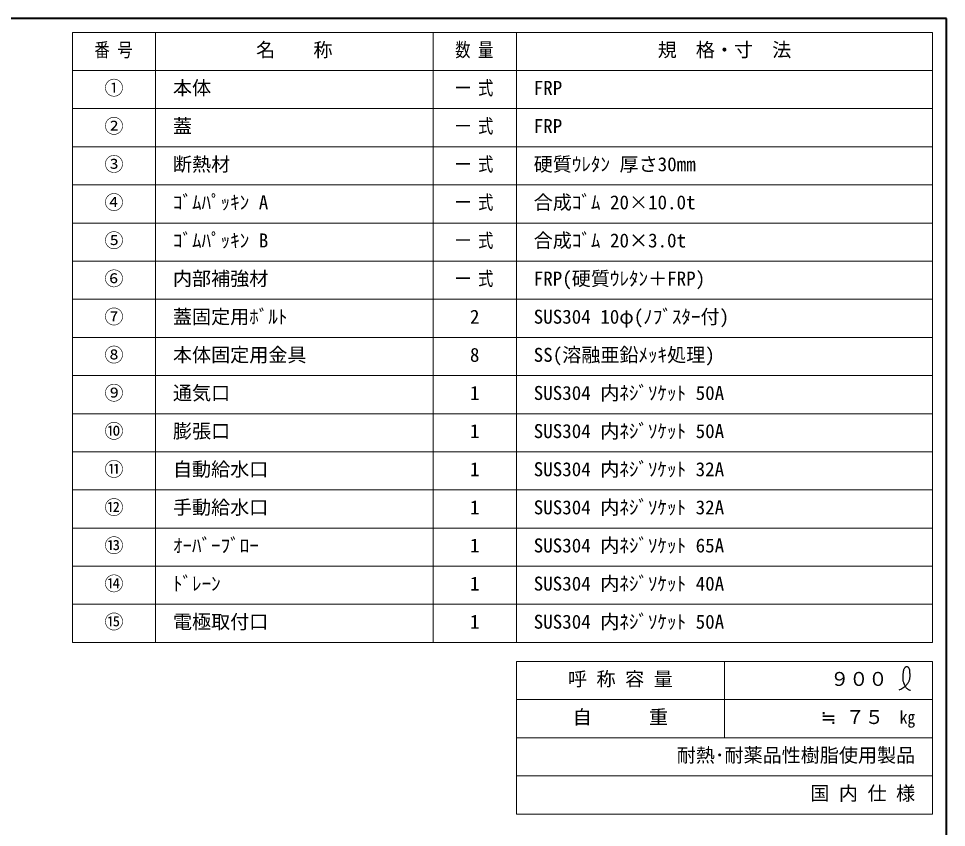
# Model space of a CAD drawing. Units: millimetres, scale not verified. Extents: x -3068 to 3007, y -2202 to 2013.
# Drawn here: x 1000 to 3007, y 263 to 2013 of the extents above; entities that cross this region are included whole.
import ezdxf
from ezdxf.enums import TextEntityAlignment as Align

# ---------------------------------------------------------------- set-up
doc = ezdxf.new("R2010")
doc.units = ezdxf.units.MM
doc.header["$LTSCALE"] = 15
doc.layers.add('0-0____1', color=7, linetype='Continuous', lineweight=18)
doc.styles.add('ＭＳ ゴシック', font='')
doc.styles.get('ＭＳ ゴシック').set_extended_font_data('MS Gothic')

msp = doc.modelspace()

# ---------------------------------------------------------------- linework, layer by layer
at = {"layer": '0-0____1', "color": 1, "lineweight": 40}
for p, q in [((3006.6, 2012.88), (-3068.4, 2012.88)), ((3006.6, -2202.12), (3006.6, 2012.88))]:
    msp.add_line(p, q, dxfattribs=at)
at = {"layer": '0-0____1', "color": 3}
for p, q in [((2976.6, 1982.88), (1116.6, 1982.88)), ((1116.6, 662.88), (1116.6, 1982.88)), ((1296.6, 662.88), (1296.6, 1982.88)), ((1896.6, 662.88), (1896.6, 1982.88)), ((2076.6, 662.88), (2076.6, 1982.88)), ((2976.6, 662.88), (2976.6, 1982.88)), ((2976.6, 1900.38), (1116.6, 1900.38)), ((2976.6, 1817.88), (1116.6, 1817.88)), ((2976.6, 1735.38), (1116.6, 1735.38)), ((2976.6, 1652.88), (1116.6, 1652.88)), ((2976.6, 1570.38), (1116.6, 1570.38)), ((2976.6, 1487.88), (1116.6, 1487.88)), ((2976.6, 1405.38), (1116.6, 1405.38)), ((2976.6, 1322.88), (1116.6, 1322.88)), ((2976.6, 1240.38), (1116.6, 1240.38)), ((2976.6, 1157.88), (1116.6, 1157.88)), ((2976.6, 1075.38), (1116.6, 1075.38)), ((2976.6, 992.88), (1116.6, 992.88)), ((2976.6, 910.38), (1116.6, 910.38)), ((2976.6, 827.88), (1116.6, 827.88)), ((2976.6, 745.38), (1116.6, 745.38)), ((2976.6, 662.88), (1116.6, 662.88)), ((2976.6, 621.63), (2076.6, 621.63)), ((2076.6, 291.63), (2076.6, 621.63)), ((2526.6, 456.63), (2526.6, 621.63)), ((2976.6, 291.63), (2976.6, 621.63)), ((2976.6, 539.13), (2076.6, 539.13)), ((2976.6, 456.63), (2076.6, 456.63)), ((2976.6, 374.13), (2076.6, 374.13)), ((2976.6, 291.63), (2076.6, 291.63))]:
    msp.add_line(p, q, dxfattribs=at)
at = {"layer": '0-0____1', "color": 5, "lineweight": 25}
for points in [[(2904.3, 560.08), (2905.6, 560.83), (2907.84, 562.14), (2910.07, 563.48), (2912.26, 564.87), (2914.4, 566.33), (2916.49, 567.89), (2917.67, 568.85), (2918.54, 569.59), (2919.98, 570.93), (2921.36, 572.34), (2922.63, 573.83), (2923.79, 575.4), (2924.82, 577.06), (2925.34, 578.06), (2925.72, 578.87), (2926.29, 580.31), (2926.77, 581.79), (2927.15, 583.3), (2927.45, 584.83), (2927.66, 586.37), (2927.76, 587.27), (2927.83, 588.19), (2927.89, 589.78), (2927.91, 591.38), (2927.88, 592.97), (2927.84, 594.57), (2927.78, 596.19), (2927.76, 597.13), (2927.73, 598.12), (2927.66, 599.84), (2927.53, 601.54), (2927.26, 603.21), (2926.8, 604.82), (2926.1, 606.36), (2925.56, 607.22), (2925.22, 607.67), (2924.55, 608.42), (2923.8, 609.08), (2922.99, 609.63)], [(2922.99, 609.63), (2922.14, 610.03), (2921.26, 610.25), (2920.74, 610.29), (2920.31, 610.26), (2919.58, 610.1), (2918.87, 609.82), (2918.17, 609.43), (2917.52, 608.96), (2916.9, 608.43), (2916.57, 608.1), (2916.12, 607.58), (2915.43, 606.63), (2914.85, 605.63), (2914.37, 604.58), (2913.98, 603.49), (2913.66, 602.39), (2913.5, 601.74), (2913.33, 600.92), (2913.08, 599.51), (2912.88, 598.09), (2912.72, 596.67), (2912.59, 595.24), (2912.48, 593.8), (2912.41, 592.97), (2912.32, 591.97), (2912.18, 590.26), (2912.06, 588.54), (2911.99, 586.83), (2911.99, 585.12), (2912.08, 583.42), (2912.19, 582.44), (2912.31, 581.59), (2912.6, 580.13), (2912.98, 578.69), (2913.42, 577.26), (2913.92, 575.85), (2914.48, 574.47), (2914.82, 573.67), (2915.08, 573.1)], [(2915.08, 573.1), (2915.53, 572.12), (2916.01, 571.15), (2916.5, 570.2), (2917.02, 569.25), (2917.56, 568.3), (2917.89, 567.75), (2918.28, 567.12), (2918.98, 566.03), (2919.73, 564.98), (2920.54, 563.99), (2921.41, 563.08), (2922.35, 562.26), (2922.93, 561.83), (2923.43, 561.52), (2924.33, 561.03), (2925.27, 560.61), (2926.25, 560.24), (2927.25, 559.91), (2928.26, 559.6), (2928.85, 559.42)]]:
    msp.add_lwpolyline(points, dxfattribs=at)

# ---------------------------------------------------------------- texts
at = {"layer": '0-0____1', "style": 'ＭＳ ゴシック'}
for s, height, width, p in [('番 号', 30.24, 0.8, (1164.41, 1921.01)), ('数 量', 30.24, 0.8, (1944.41, 1921.01)), ('一 式', 30.24, 0.8, (1944.41, 1838.51)), ('一 式', 30.24, 0.8, (1944.41, 1756.01)), ('一 式', 30.24, 0.8, (1944.41, 1673.51)), ('一 式', 30.24, 0.8, (1944.41, 1591.01)), ('一 式', 30.24, 0.8, (1944.41, 1508.51)), ('一 式', 30.24, 0.8, (1944.41, 1426.01)), ('㎏', 27.49, 0.9, (2905.35, 479.13))]:
    msp.add_text(s, height=height, dxfattribs=dict(at, width=width)).set_placement(p, align=Align.BOTTOM_LEFT)
for s, p in [('名\u3000\u3000称', (1514.1, 1921.01)), ('規\u3000格・寸\u3000法', (2382.22, 1921.01)), ('①', (1185.97, 1838.51)), ('本体', (1334.1, 1838.51)), ('FRP', (2114.1, 1838.51)), ('②', (1185.97, 1756.01)), ('蓋', (1334.1, 1756.01)), ('FRP', (2114.1, 1756.01)), ('③', (1185.97, 1673.51)), ('断熱材', (1334.1, 1673.51)), ('硬質ｳﾚﾀﾝ 厚さ30mm', (2114.1, 1673.51)), ('④', (1185.97, 1591.01)), ('ｺﾞﾑﾊﾟｯｷﾝ A', (1334.1, 1591.01)), ('合成ｺﾞﾑ 20×10.0t', (2114.1, 1591.01)), ('⑤', (1185.97, 1508.51)), ('ｺﾞﾑﾊﾟｯｷﾝ B', (1334.1, 1508.51)), ('合成ｺﾞﾑ 20×3.0t', (2114.1, 1508.51)), ('⑥', (1185.97, 1426.01)), ('内部補強材', (1334.1, 1426.01)), ('FRP(硬質ｳﾚﾀﾝ＋FRP)', (2114.1, 1426.01)), ('⑦', (1185.97, 1343.51)), ('蓋固定用ﾎﾞﾙﾄ', (1334.1, 1343.51)), ('SUS304 10φ(ﾉﾌﾞｽﾀｰ付)', (2114.1, 1343.51)), ('2', (1976.29, 1343.51)), ('⑧', (1185.97, 1261.01)), ('本体固定用金具', (1334.1, 1261.01)), ('SS(溶融亜鉛ﾒｯｷ処理)', (2114.1, 1261.01)), ('8', (1976.29, 1261.01)), ('⑨', (1185.97, 1178.51)), ('通気口', (1334.1, 1178.51)), ('1', (1976.29, 1178.51)), ('SUS304 内ﾈｼﾞｿｹｯﾄ 50A', (2114.1, 1178.51)), ('⑩', (1185.97, 1096.01)), ('膨張口', (1334.1, 1096.01)), ('1', (1976.29, 1096.01)), ('SUS304 内ﾈｼﾞｿｹｯﾄ 50A', (2114.1, 1096.01)), ('⑪', (1185.97, 1013.51)), ('自動給水口', (1334.1, 1013.51)), ('1', (1976.29, 1013.51)), ('SUS304 内ﾈｼﾞｿｹｯﾄ 32A', (2114.1, 1013.51)), ('⑫', (1185.97, 931.01)), ('手動給水口', (1334.1, 931.01)), ('1', (1976.29, 931.01)), ('SUS304 内ﾈｼﾞｿｹｯﾄ 32A', (2114.1, 931.01)), ('⑬', (1185.97, 848.51)), ('ｵｰﾊﾞｰﾌﾞﾛｰ', (1334.1, 848.51)), ('1', (1976.29, 848.51)), ('SUS304 内ﾈｼﾞｿｹｯﾄ 65A', (2114.1, 848.51)), ('⑭', (1185.97, 766.01)), ('ﾄﾞﾚｰﾝ', (1334.1, 766.01)), ('1', (1976.29, 766.01)), ('SUS304 内ﾈｼﾞｿｹｯﾄ 40A', (2114.1, 766.01)), ('⑮', (1185.97, 683.51)), ('電極取付口', (1334.1, 683.51)), ('SUS304 内ﾈｼﾞｿｹｯﾄ 50A', (2114.1, 683.51)), ('1', (1976.29, 683.51)), ('呼 称 容 量', (2188.16, 559.76)), ('９００', (2755.35, 559.76)), ('自\u3000\u3000\u3000重', (2198.47, 477.26)), ('≒ ７５', (2734.72, 477.26)), ('耐熱･耐薬品性樹脂使用製品', (2423.47, 394.76)), ('国 内 仕 様', (2712.22, 312.26))]:
    msp.add_text(s, height=30.24, dxfattribs=at).set_placement(p, align=Align.BOTTOM_LEFT)

doc.saveas('drawing.dxf')
